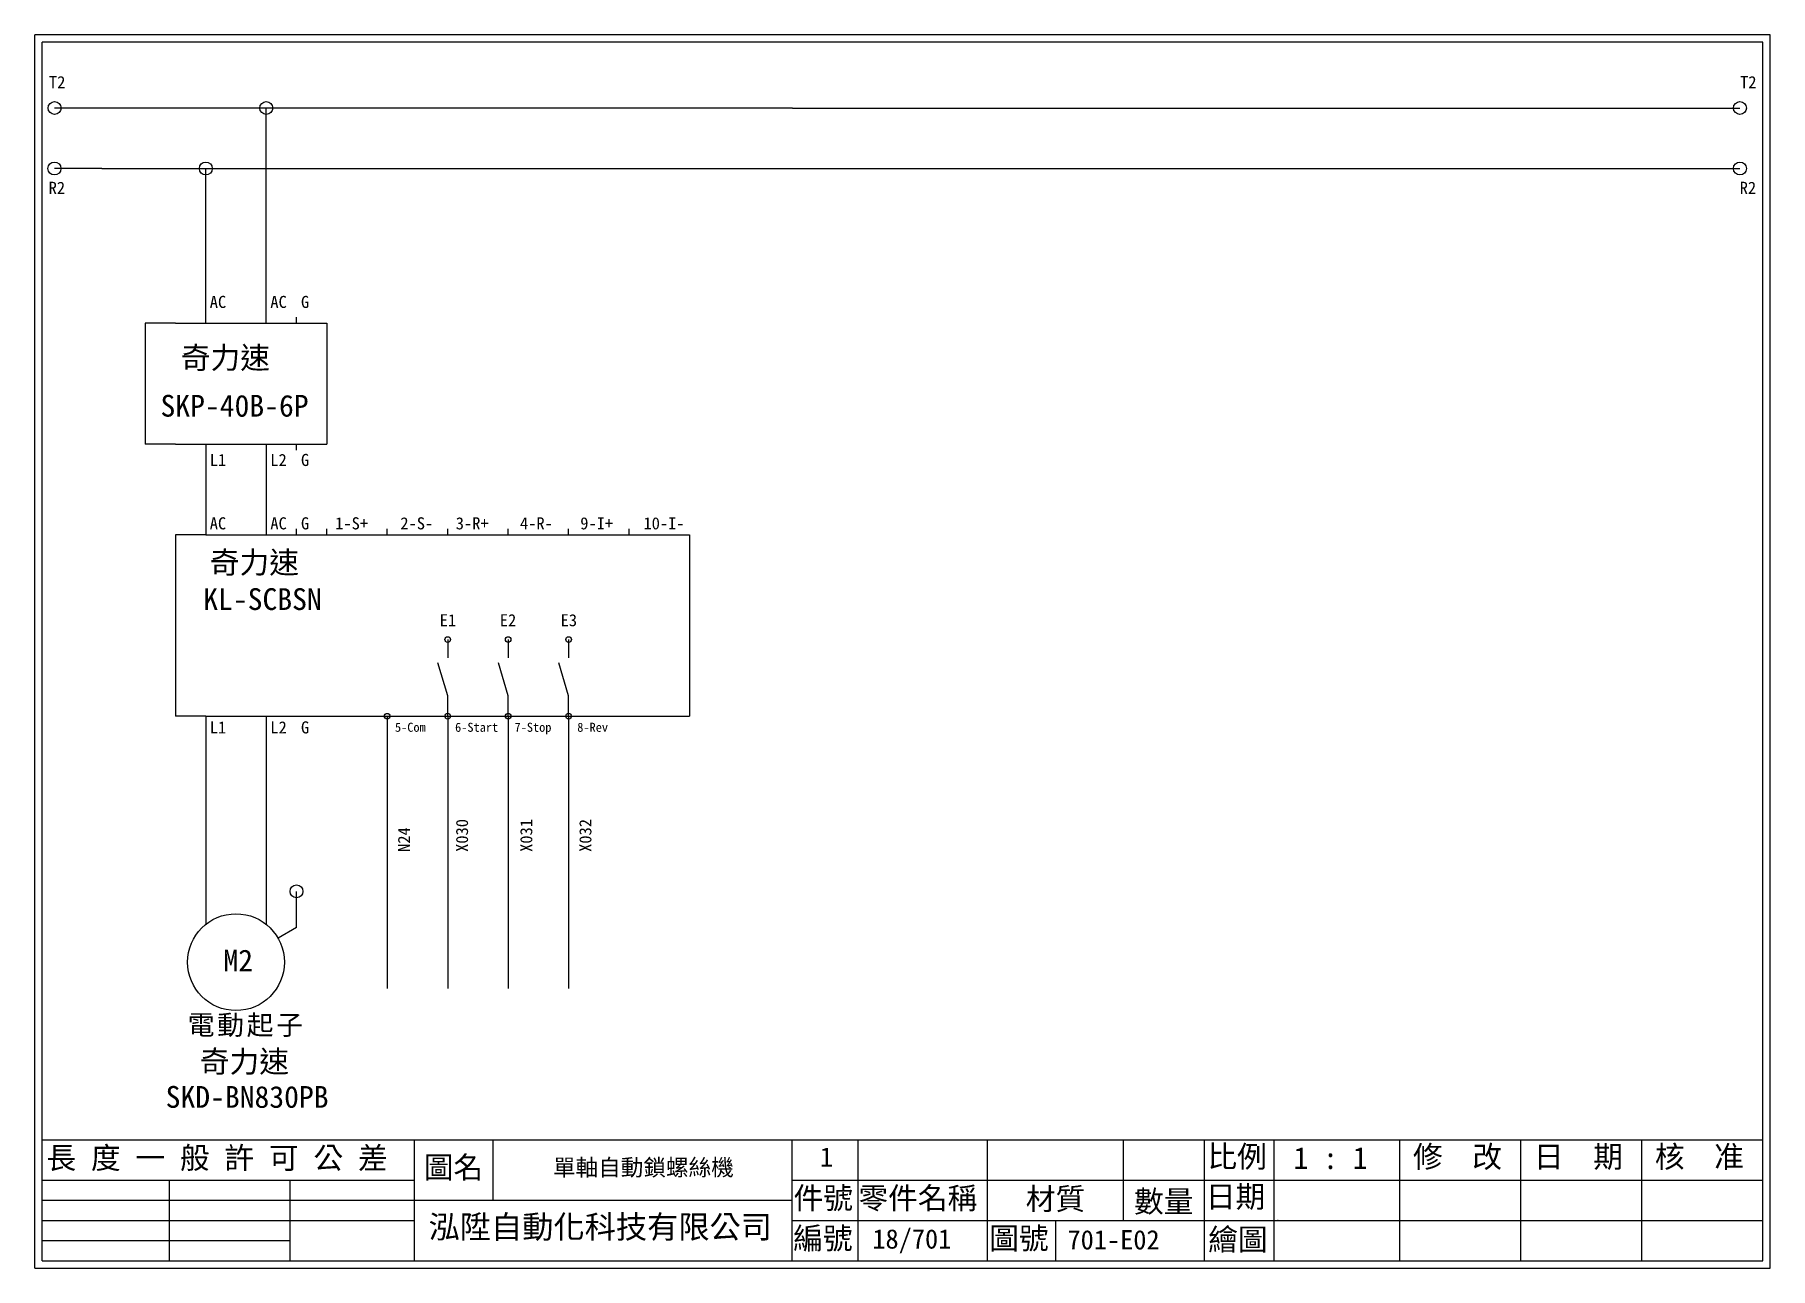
# Model space of a CAD drawing. Extents: x 1092 to 1379, y 1199 to 1403.
import ezdxf

# ---------------------------------------------------------------- set-up
doc = ezdxf.new("R2010")
doc.units = 0
doc.layers.get('0').update_dxf_attribs({"linetype": 'CONTINUOUS'})
for name, color, linetype in [('7', 7, 'CONTINUOUS'), ('圖框層', 7, 'CONTINUOUS'), ('文字層', 4, 'CONTINUOUS'), ('標尺寸層', 3, 'CONTINUOUS')]:
    doc.layers.add(name, color=color, linetype=linetype)
doc.styles.add('STSL', font='kaiu.ttf')
doc.styles.add('標楷體', font='kaiu.ttf')

msp = doc.modelspace()

# ---------------------------------------------------------------- linework, layer by layer
for p, q in [((1216.94, 1390.73), (1123.82, 1390.73)), ((1159.92, 1290.17), (1159.92, 1293.56)), ((1169.92, 1290.17), (1169.92, 1293.56)), ((1179.92, 1290.17), (1179.92, 1293.56))]:
    msp.add_line(p, q)
for centre, radius in [((1094.92, 1390.73), 1.07), ((1129.92, 1390.73), 1.07), ((1373.61, 1390.73), 1.07), ((1094.89, 1380.73), 1.07), ((1119.92, 1380.73), 1.07), ((1373.61, 1380.73), 1.07), ((1134.92, 1261.21), 1.07), ((1124.91, 1249.5), 8)]:
    msp.add_circle(centre, radius)
at = {"layer": '7'}
for centre in [(1159.92, 1302.84), (1169.92, 1302.84), (1179.92, 1302.84), (1149.92, 1290.17), (1159.92, 1290.17), (1169.92, 1290.17), (1179.92, 1290.17)]:
    msp.add_circle(centre, 0.464, dxfattribs=at)
at = {"layer": '圖框層', "color": 7}
for p, q in [((1378.63, 1402.85), (1091.63, 1402.85)), ((1091.63, 1198.88), (1091.63, 1402.85)), ((1377.38, 1401.6), (1092.88, 1401.6)), ((1092.88, 1200.13), (1092.88, 1401.6)), ((1377.38, 1200.13), (1377.38, 1401.6)), ((1378.63, 1198.88), (1378.63, 1402.85)), ((1092.88, 1220.13), (1203.36, 1220.13)), ((1154.42, 1200.13), (1154.42, 1220.13)), ((1167.45, 1210.13), (1167.45, 1220.13)), ((1203.36, 1220.13), (1377.38, 1220.13)), ((1216.9, 1200.13), (1216.9, 1220.13)), ((1227.78, 1200.13), (1227.78, 1220.13)), ((1249.2, 1200.13), (1249.2, 1220.13)), ((1271.68, 1206.8), (1271.68, 1220.13)), ((1285.09, 1200.13), (1285.09, 1220.13)), ((1296.57, 1200.13), (1296.57, 1220.13)), ((1317.38, 1200.13), (1317.38, 1220.13)), ((1337.38, 1200.13), (1337.38, 1220.13)), ((1357.38, 1200.13), (1357.38, 1220.13)), ((1092.88, 1213.46), (1154.42, 1213.46)), ((1113.92, 1200.13), (1113.92, 1213.46)), ((1133.86, 1200.13), (1133.86, 1213.46)), ((1216.9, 1213.46), (1377.38, 1213.46)), ((1092.88, 1210.13), (1156.91, 1210.13)), ((1156.91, 1210.13), (1216.9, 1210.13)), ((1092.88, 1206.8), (1154.42, 1206.8)), ((1216.9, 1206.8), (1377.38, 1206.8)), ((1260.51, 1200.13), (1260.51, 1206.8)), ((1092.88, 1203.47), (1133.86, 1203.47)), ((1092.88, 1200.13), (1377.38, 1200.13)), ((1091.63, 1198.88), (1378.63, 1198.88))]:
    msp.add_line(p, q, dxfattribs=at)
at = {"layer": '圖框層', "color": 4}
msp.add_point((1297.17, 1206.8), dxfattribs=at)
at = {"layer": '標尺寸層', "color": 0}
for p, q in [((1123.82, 1390.73), (1094.92, 1390.73)), ((1129.92, 1355.17), (1129.92, 1390.73)), ((1216.94, 1390.73), (1373.61, 1390.73)), ((1102.75, 1380.73), (1094.92, 1380.73)), ((1102.75, 1380.73), (1373.61, 1380.73)), ((1119.92, 1355.17), (1119.92, 1380.73)), ((1109.92, 1355.17), (1109.92, 1350.17)), ((1114.92, 1355.17), (1109.92, 1355.17)), ((1114.92, 1355.17), (1119.92, 1355.17)), ((1119.92, 1355.17), (1124.92, 1355.17)), ((1124.92, 1355.17), (1129.92, 1355.17)), ((1129.92, 1355.17), (1134.92, 1355.17)), ((1134.92, 1355.17), (1134.92, 1356.17)), ((1134.92, 1355.17), (1139.92, 1355.17)), ((1139.92, 1355.17), (1139.92, 1350.17)), ((1109.92, 1350.17), (1109.92, 1345.17)), ((1139.92, 1350.17), (1139.92, 1345.17)), ((1109.92, 1345.17), (1109.92, 1340.17)), ((1139.92, 1345.17), (1139.92, 1340.17)), ((1109.92, 1340.17), (1109.92, 1335.17)), ((1139.92, 1340.17), (1139.92, 1335.17)), ((1114.92, 1335.17), (1109.92, 1335.17)), ((1114.92, 1335.17), (1119.92, 1335.17)), ((1119.92, 1335.17), (1124.92, 1335.17)), ((1119.92, 1335.17), (1119.92, 1320.17)), ((1124.92, 1335.17), (1129.92, 1335.17)), ((1129.92, 1335.17), (1134.92, 1335.17)), ((1129.92, 1335.17), (1129.92, 1320.17)), ((1134.92, 1335.17), (1139.92, 1335.17)), ((1134.92, 1334.17), (1134.92, 1335.17)), ((1134.92, 1320.17), (1134.92, 1321.17)), ((1139.92, 1320.17), (1139.92, 1321.17)), ((1149.92, 1320.17), (1149.92, 1321.17)), ((1159.92, 1320.17), (1159.92, 1321.17)), ((1169.92, 1320.17), (1169.92, 1321.17)), ((1179.92, 1320.17), (1179.92, 1321.17)), ((1189.92, 1320.17), (1189.92, 1321.17)), ((1114.92, 1320.17), (1114.92, 1290.17)), ((1119.92, 1320.17), (1114.92, 1320.17)), ((1119.92, 1320.17), (1124.92, 1320.17)), ((1124.92, 1320.17), (1129.92, 1320.17)), ((1129.92, 1320.17), (1134.92, 1320.17)), ((1134.92, 1320.17), (1139.92, 1320.17)), ((1139.92, 1320.17), (1149.92, 1320.17)), ((1149.92, 1320.17), (1159.92, 1320.17)), ((1159.92, 1320.17), (1169.92, 1320.17)), ((1169.92, 1320.17), (1179.92, 1320.17)), ((1179.92, 1320.17), (1189.92, 1320.17)), ((1189.92, 1320.17), (1199.92, 1320.17)), ((1199.92, 1320.17), (1199.92, 1290.17)), ((1159.92, 1302.84), (1159.92, 1299.84)), ((1169.92, 1302.84), (1169.92, 1299.84)), ((1179.92, 1302.84), (1179.92, 1299.84)), ((1119.92, 1290.17), (1114.92, 1290.17)), ((1119.92, 1290.17), (1124.92, 1290.17)), ((1119.92, 1290.17), (1119.92, 1255.75)), ((1124.92, 1290.17), (1129.92, 1290.17)), ((1129.92, 1290.17), (1134.92, 1290.17)), ((1129.92, 1290.17), (1129.92, 1255.75)), ((1134.92, 1290.17), (1139.92, 1290.17)), ((1139.92, 1290.17), (1149.92, 1290.17)), ((1149.92, 1290.17), (1159.92, 1290.17)), ((1149.92, 1290.17), (1149.92, 1245.17)), ((1159.92, 1290.17), (1169.92, 1290.17)), ((1159.92, 1290.17), (1159.92, 1245.17)), ((1169.92, 1290.17), (1179.92, 1290.17)), ((1169.92, 1290.17), (1169.92, 1245.17)), ((1179.92, 1290.17), (1189.92, 1290.17)), ((1179.92, 1290.17), (1179.92, 1245.17)), ((1189.92, 1290.17), (1199.92, 1290.17)), ((1134.92, 1255.21), (1134.92, 1261.21)), ((1134.92, 1255.21), (1131.86, 1253.47))]:
    msp.add_line(p, q, dxfattribs=at)
at = {"layer": '標尺寸層', "color": 7}
for p, q in [((1159.92, 1293.56), (1158.31, 1299.02)), ((1169.92, 1293.56), (1168.31, 1299.02)), ((1179.92, 1293.56), (1178.31, 1299.02))]:
    msp.add_line(p, q, dxfattribs=at)

# ---------------------------------------------------------------- texts
at = {"color": 0, "insert": (1126.68, 1240.74), "char_height": 3.25, "width": 24.1454, "attachment_point": 2, "style": '標楷體'}
msp.add_mtext('{\\T1.1;電動起子}', dxfattribs=at)
at = {"layer": '圖框層', "color": 4, "style": 'STSL'}
for s, height, p in [('T2', 2, (1093.98, 1394.01)), ('T2', 2, (1373.63, 1394.01)), ('R2', 2, (1093.93, 1376.54)), ('R2', 2, (1373.57, 1376.54)), ('AC', 2, (1120.57, 1357.67)), ('AC', 2, (1130.59, 1357.67)), ('G', 2, (1135.66, 1357.67)), ('奇力速', 3.6, (1115.79, 1347.64)), ('SKP-40B-6P', 3.6, (1112.43, 1339.7)), ('L1', 2, (1120.57, 1331.54)), ('L2', 2, (1130.59, 1331.54)), ('G', 2, (1135.66, 1331.54)), ('AC', 2, (1120.57, 1321.06)), ('AC', 2, (1130.59, 1321.06)), ('G', 2, (1135.66, 1321.06)), ('1-S+', 2, (1141.31, 1321.06)), ('2-S-', 2, (1152.09, 1321.06)), ('3-R+', 2, (1161.25, 1321.06)), ('4-R-', 2, (1171.87, 1321.06)), ('9-I+', 2, (1181.84, 1321.06)), ('10-I-', 2, (1192.29, 1321.06)), ('奇力速', 3.6, (1120.59, 1313.79)), ('KL-SCBSN', 3.6, (1119.5, 1307.73)), ('E1', 2, (1158.6, 1305.04)), ('E2', 2, (1168.54, 1305.04)), ('E3', 2, (1178.59, 1305.04)), ('L1', 2, (1120.57, 1287.32)), ('L2', 2, (1130.59, 1287.32)), ('G', 2, (1135.66, 1287.32)), ('5-Com', 1.497, (1151.2, 1287.59)), ('6-Start', 1.497, (1161.14, 1287.59)), ('7-Stop', 1.497, (1170.97, 1287.59)), ('8-Rev', 1.497, (1181.34, 1287.59)), ('M2', 3.6, (1122.83, 1247.98)), ('奇力速', 3.6, (1118.94, 1231.27)), ('SKD-BN830PB', 3.6, (1113.28, 1225.42)), ('    長 度 一 般 許 可 公 差', 3.6, (1083.77, 1215.34)), ('圖名', 3.6, (1155.96, 1213.78)), ('單軸自動鎖螺絲機', 2.74, (1177.33, 1214.19)), ('比例', 3.6, (1285.55, 1215.56)), ('修  改', 3.6, (1319.54, 1215.54)), ('日  期', 3.6, (1339.54, 1215.54)), ('核  准', 3.6, (1359.54, 1215.54)), ('件號', 3.6, (1217.11, 1208.7)), ('零件名稱', 3.6, (1227.84, 1208.69)), ('材質', 3.6, (1255.51, 1208.56)), ('數量', 3.6, (1273.42, 1208.13)), ('日期', 3.6, (1285.29, 1208.93)), ('泓陞自動化科技有限公司', 3.7846, (1156.76, 1203.84)), ('編號', 3.6, (1217.06, 1202.04)), ('18/701', 3.2, (1230.14, 1202.14)), ('圖號', 3.6, (1249.47, 1202.04)), ('繪圖', 3.6, (1285.68, 1201.85))]:
    msp.add_text(s, height=height, dxfattribs=at).set_placement(p)
for s, p in [('N24', (1153.69, 1267.73)), ('X030', (1163.28, 1267.73)), ('X031', (1173.91, 1267.73)), ('X032', (1183.68, 1267.73))]:
    msp.add_text(s, height=2, rotation=90, dxfattribs=at).set_placement(p)
at = {"layer": '文字層', "color": 4, "style": 'STSL'}
for s, height, p in [('1 ', 3.2, (1221.48, 1215.69)), ('1 : 1', 3.599, (1299.78, 1215.31)), ('701-E02', 3.2, (1262.41, 1202))]:
    msp.add_text(s, height=height, dxfattribs=at).set_placement(p)

doc.saveas('drawing.dxf')
